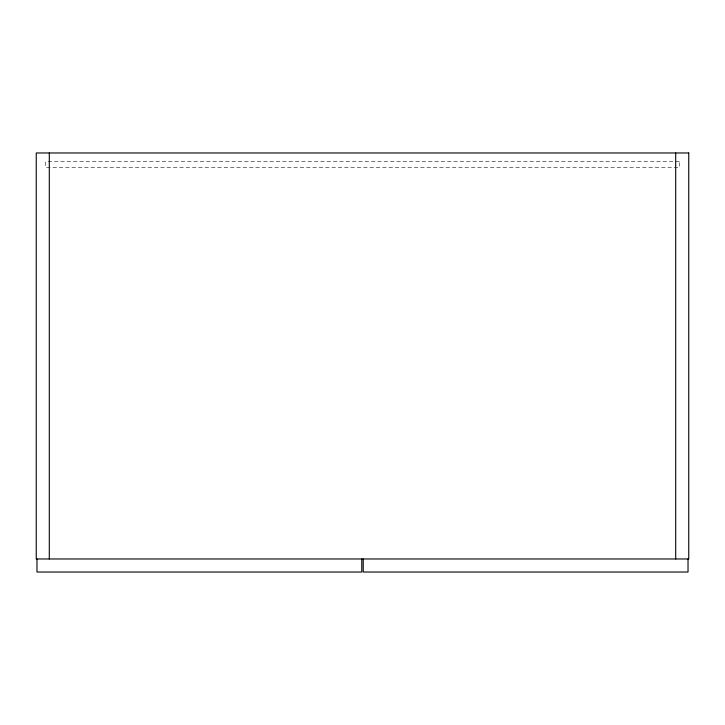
<?xml version="1.0" encoding="UTF-8"?>
<svg xmlns="http://www.w3.org/2000/svg" width="725" height="725" viewBox="0 0 725 725"><rect width="100%" height="100%" fill="white"/><g stroke="black" fill="none" stroke-linecap="round" stroke-linejoin="round"><path stroke-width="0.54" stroke-dasharray="3.62 2.72" d="M679.325 161.675L45.675 161.675L45.675 167.475L679.325 167.475L679.325 161.675"/><path stroke-width="1.09" d="M688.025 558.975L688.025 572.025L363.225 572.025L363.225 558.975M675.7 152.975L675.7 558.975M361.775 558.975L361.775 572.025L36.975 572.025L36.975 558.975M49.3 152.975L49.3 558.975M688.75 152.975L36.25 152.975L36.25 558.975L688.75 558.975L688.75 152.975"/></g></svg>
